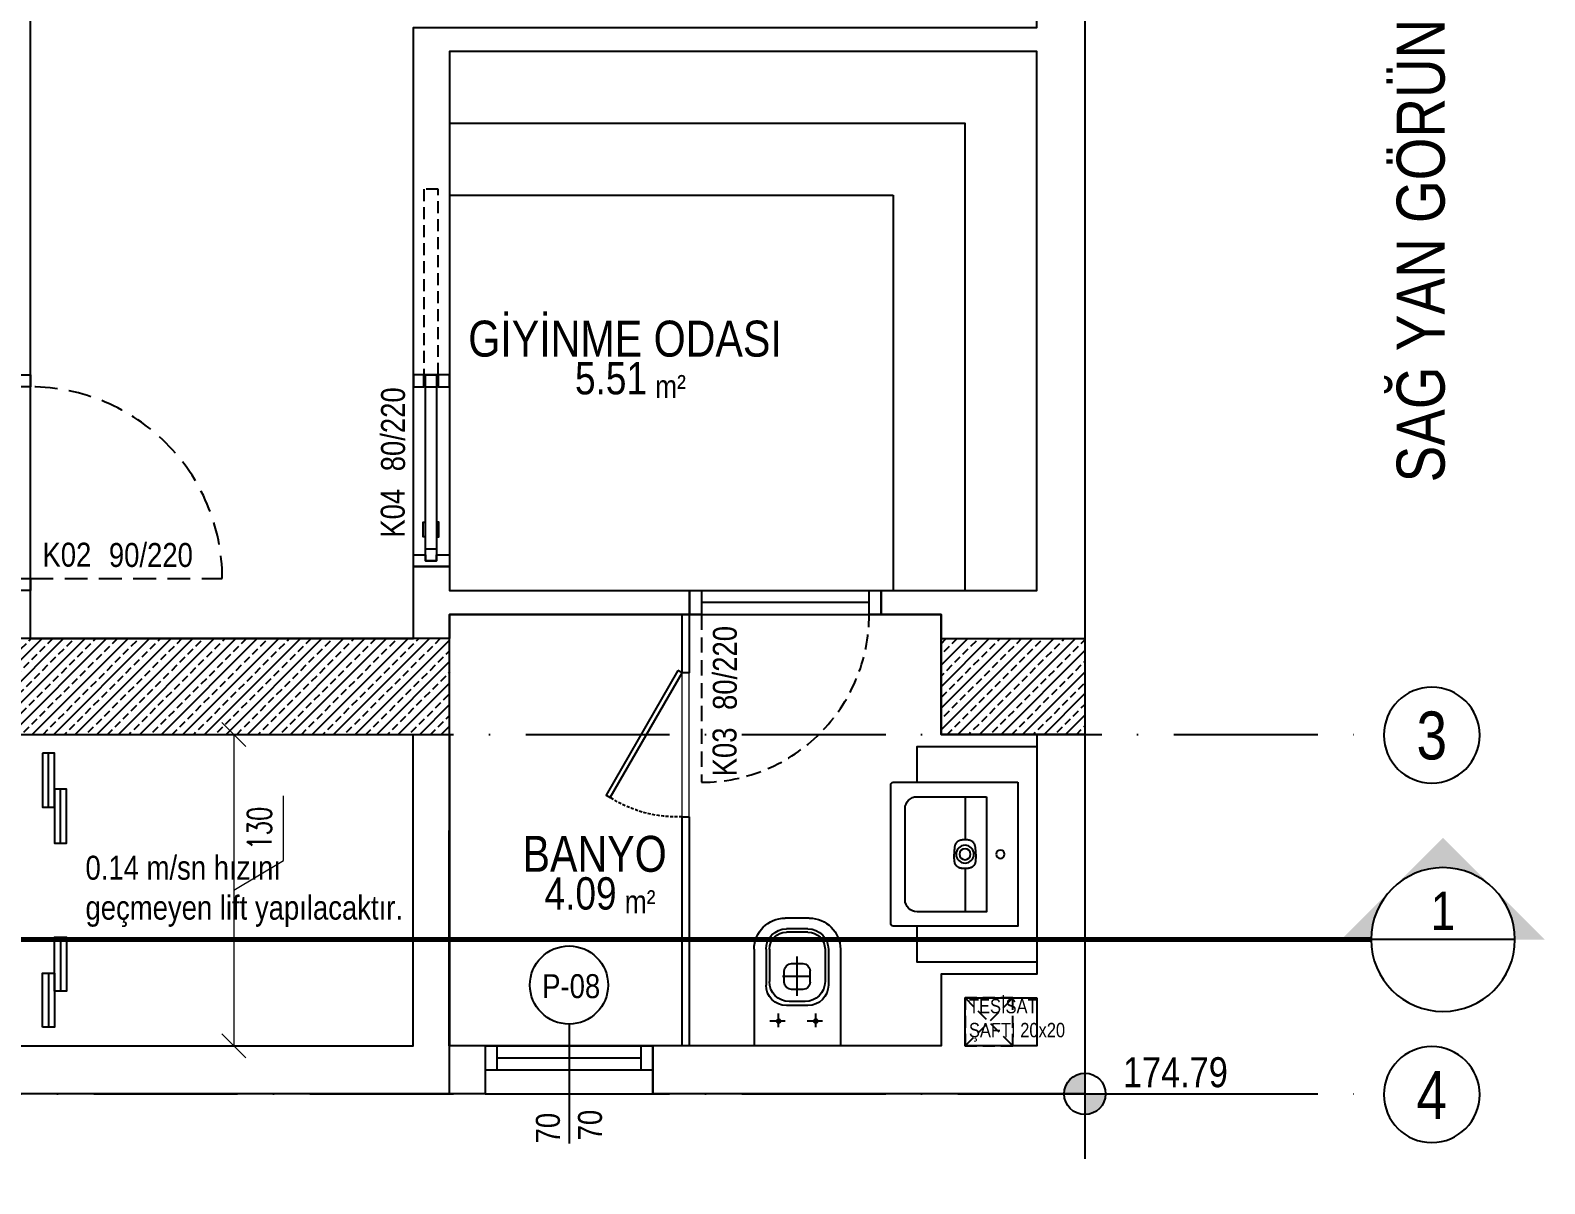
# Model space of a CAD drawing. Header units: millimetres. Extents: x 82776 to 137242, y 11666 to 27998.
# Drawn here: x 100504 to 101136, y 25797 to 26278 of the extents above; entities that cross this region are included whole.
import ezdxf
from ezdxf.enums import TextEntityAlignment as Align

# ---------------------------------------------------------------- set-up
doc = ezdxf.new("R2010")
doc.units = ezdxf.units.MM
for name, pattern in [('( Hidden )', [0.375, 0.25, -0.125]), ('ACAD_ISO10W100', [18, 12, -3, 0, -3]), ('DASHED', [15, 10, -5]), ('GC5102G0200$0$HIDDEN', [9.524999999999995, 6.349999999999998, -3.174999999999998])]:
    doc.linetypes.add(name, pattern=pattern)
doc.layers.add('0_IFC_Area', color=100, linetype='Continuous', plot=False)
doc.layers.add('0_IFC_Dimension_Interior_Vertical_50', color=253, linetype='Continuous', lineweight=0)
for name, color, linetype in [('0_IFC_Door_Text', 11, 'Continuous'), ('0_IFC_Elevation_5', 252, 'Continuous'), ('0_IFC_Grid', 14, 'ACAD_ISO10W100'), ('0_IFC_Grid_Text_100', 14, 'Continuous'), ('0_IFC_Hatch_Structure', 251, 'Continuous'), ('0_IFC_Notation_Level_200', 160, 'Continuous'), ('0_IFC_Notation_Section_50', 10, 'Continuous'), ('0_IFC_Room_Text(No)_50', 12, 'Continuous'), ('0_IFC_Text_Explanation_50', 231, 'Continuous'), ('0_IFC_Window_Text', 60, 'Continuous'), ('1_IFC_Concrete_Section', 50, 'Continuous'), ('1_IFC_Door', 83, 'Continuous'), ('2_IFC_Door', 83, 'Continuous'), ('2_IFC_Wall', 130, 'Continuous'), ('3_IFC_Window', 136, 'Continuous'), ('5_IFC_Mechanical_Shaft', 132, 'Continuous'), ('6_IFC_Furniture', 35, 'Continuous'), ('6_IFC_Furniture_WC', 64, 'Continuous'), ('6_IFC_Furniture_Wetspace', 64, 'Continuous')]:
    doc.layers.add(name, color=color, linetype=linetype)
doc.styles.add('ARIAL-NARROW', font='ARIALN.TTF')
doc.styles.add('IFC_TEXT', font='ARIALN.TTF')
doc.styles.add('IFC_TEXT_DIM', font='romans.shx', dxfattribs={"width": 0.7})
doc.dimstyles.new('IFC_Dim50', dxfattribs={"dimtxt": 10, "dimasz": 10, "dimexe": 0.00125, "dimexo": 0.000625, "dimgap": 5, "dimtad": 1, "dimdec": 4, "dimrnd": 0.5, "dimzin": 9, "dimtxsty": 'IFC_TEXT_DIM', "dimblk": 'OBLIQUE', "dimcen": -2.5, "dimclrd": 256, "dimclre": 256, "dimclrt": 256, "dimazin": 0, "dimtfac": 1, "dimtdec": 4, "dimtix": 1, "dimtmove": 1, "dimatfit": 3, "dimfxl": 5, "dimfxlon": 1, "dimtfillclr": 256, "dimlwd": -1, "dimlwe": 5, "dimarcsym": 0})
pattern_1 = [(225, (-105891.8524927841, -41506.19654827444), (4.490128060534575, -4.490128060534577), []), (225, (-105896.3426227841, -41506.19654827444), (4.490128060534575, -4.490128060534577), [3.174999999999999, -1.587499999999999])]

# ---------------------------------------------------------------- blocks, each defined once
blk = doc.blocks.new('A NK ST')
at = {"layer": '0_IFC_Hatch_Structure', "transparency": 33554687}
h = blk.add_hatch(dxfattribs=at)
h.set_pattern_fill('ANSI33', color=256, angle=180)
h.set_pattern_definition(pattern_1)
h.paths.add_polyline_path([(1735, -699.9999999999854), (1735, -659.9999999999854), (1550, -659.9999999999854), (1550, -699.9999999999854)])
h = blk.add_hatch(dxfattribs=at)
h.set_pattern_fill('ANSI33', color=256, angle=180)
h.set_pattern_definition(pattern_1)
h.paths.add_polyline_path([(2000, -659.9999999999854), (2000, -699.9999999999854), (1940, -699.9999999999854), (1940, -659.9999999999854)])
at = {"layer": '1_IFC_Concrete_Section'}
for points in [[(1735, -699.9999999999854), (1735, -659.9999999999854), (1550, -659.9999999999854), (1550, -699.9999999999854)], [(2000, -659.9999999999854), (2000, -699.9999999999854), (1940, -699.9999999999854), (1940, -659.9999999999854)]]:
    blk.add_lwpolyline(points, close=True, dxfattribs=at)
at = {"layer": '2_IFC_Wall'}
blk.add_lwpolyline([(1734.815062117763, -699.9999999999854), (1734.815062117763, -849.9999999999854), (1550, -849.9999999999854), (1550, -829.9999999999854), (1719.815062117763, -829.9999999999854), (1719.815062117763, -699.9999999999854)], dxfattribs=at)
at = {"layer": '3_IFC_Window', "elevation": -15965.82336425781}
for points in [[(1565.160167013295, -707.8719771259784), (1565.160167013295, -730.3719771259784), (1570.160167013295, -730.3719771259784), (1570.160167014226, -707.8719771259784)], [(1570.160167013295, -722.8719771259784), (1570.160167013295, -745.3719771259784), (1575.160167013295, -745.3719771259784), (1575.160167014226, -722.8719771259784)], [(1570.160167013295, -807.1280228739924), (1570.160167013295, -784.6280228739924), (1575.160167013295, -784.6280228739924), (1575.160167014226, -807.1280228739924)], [(1565.160167013295, -822.1280228739924), (1565.160167013295, -799.6280228739924), (1570.160167013295, -799.6280228739924), (1570.160167014226, -822.1280228739924)]]:
    blk.add_lwpolyline(points, close=True, dxfattribs=at)
for points in [[(1567.660167013295, -730.3719771259784), (1567.660167013761, -707.8719771259784)], [(1572.660167013295, -745.3719771259784), (1572.66016701376, -722.8719771259784)], [(1572.660167013295, -784.6280228739924), (1572.66016701376, -807.1280228739924)], [(1567.660167013295, -799.6280228739924), (1567.660167013761, -822.1280228739924)]]:
    blk.add_lwpolyline(points, dxfattribs=at)
at = {"layer": '0_IFC_Text_Explanation_50', "insert": (1719.217419804059, -750.6391166865069, 3462.382507324219), "char_height": 10, "attachment_point": 3, "style": 'IFC_TEXT'}
blk.add_mtext_dynamic_manual_height_columns('\\pxql;0.14 m/sn hızını geçmeyen lift yapılacaktır. ', width=136.082914684438, gutter_width=6.25, heights=[0], dxfattribs=at)
blk = doc.blocks.new('*U1504')
at = {"layer": '0_IFC_Hatch_Structure'}
blk.add_lwpolyline([(0, 0), (-90, 0)], dxfattribs=at)
at = {"layer": '1_IFC_Door', "linetype": 'GC5102G0200$0$HIDDEN', "ltscale": 1.5}
blk.add_lwpolyline([(-5, 0), (-5, 80)], dxfattribs=at)
at = {"layer": '1_IFC_Door'}
for points in [[(-85, 0), (-85, -10), (-90, -10), (-90, 0), (-85, 0)], [(-85, -5), (-5, -5), (-5, 0), (-85, 0)]]:
    blk.add_lwpolyline(points, dxfattribs=at)
blk.add_lwpolyline([(-5, -10), (-5, 0), (0, 0), (0, -10)], close=True, dxfattribs=at)
at = {"layer": '1_IFC_Door', "linetype": 'GC5102G0200$0$HIDDEN', "ltscale": 1.5}
blk.add_arc((-5, 0), 80, 90, 180, dxfattribs=at)
blk = doc.blocks.new('*U153')
blk.add_wipeout([(5.887358156542177e-09, 160.62543804126017), (2.3841266738600098e-09, -19.388915201653518), (100.00000000235512, -19.38891520837204), (100.00000000588746, 160.62543805355324)]).dxf.layer = '6_IFC_Furniture_WC'
at = {"layer": '6_IFC_Furniture_WC', "color": 252, "lineweight": 0, "true_color": 0x939598}
blk.add_lwpolyline([(100.000000002355, -19.38891518935263), (2.3841409e-09, -19.388915201649), (5.8836808e-09, 160.6254380412643), (100.0000000058836, 160.6254380535606)], close=True, dxfattribs=at)
at = {"layer": '6_IFC_Furniture_WC'}
for points in [[(100.0000000003056, 65.00000001260196), (99.99999999402387, 160.6254380532987), (96.9999999947078, 160.6254380534006), (97.00000000066939, 65.00000001239823)], [(95.26794919314852, 4.000000012540112), (65.26794919314852, 55.96152423960666), (67.00000000243017, 56.96152424046522), (97.00000000065484, 5.000000012394593)], [(100.000000002355, -19.38891518935263), (99.9999999999709, 5.000000012296368), (97.00000000065484, 5.000000012398231), (97.00000000271883, -19.38891518955635)]]:
    blk.add_lwpolyline(points, close=True, dxfattribs=at)
at = {"layer": '6_IFC_Furniture_WC', "color": 252, "lineweight": 0, "true_color": 0x939598}
blk.add_lwpolyline([(97.00000000042772, 65.00000001241509), (97.00000000042772, 5.0000000123473)], dxfattribs=at)
at = {"layer": '6_IFC_Furniture_WC', "linetype": '( Hidden )', "ltscale": 5}
blk.add_arc((94.60040865071642, 13.95539684855248), 51.10097406901186, 87.30852421577877, 122.6914757824063, dxfattribs=at)
blk = doc.blocks.new('*U154')
blk.add_wipeout([(-225.000055517003, 2.2737367544323206e-13), (-2.842170943040401e-14, -4.547473508864641e-13), (7.389644451905042e-13, -244.9999999999928), (-59.99999999999944, -244.9999999999928), (-60.00000000000023, -60.00000000000034), (-225.00000000000588, -59.99999999999966)]).dxf.layer = '6_IFC_Furniture'
at = {"layer": '6_IFC_Furniture', "transparency": 33554687}
blk.add_lwpolyline([(-60, -60), (-225.0000000000057, -59.99999999999934), (-225.000055517003, 6.608e-13), (0, 0), (7.745e-13, -244.9999999999927), (-59.99999999999922, -244.9999999999927)], close=True, dxfattribs=at)
blk.add_lwpolyline([(-225.0000277585044, -29.99999999999934), (-30, -30), (-29.99999999999923, -244.9999999999927)], dxfattribs=at)
blk = doc.blocks.new('*U152')
at = {"layer": '1_IFC_Door'}
for points in [[(0, 75), (-10.00000000000818, 75), (-10.00000000000818, 80), (0, 80), (0, 75)], [(-5, 75), (-5, 5), (0, 5), (0, 75)]]:
    blk.add_lwpolyline(points, dxfattribs=at)
blk.add_lwpolyline([(-10.00000000000818, 5), (0, 5), (0, 0), (-10.00000000000818, 0)], close=True, dxfattribs=at)
at = {"layer": '1_IFC_Door', "linetype": 'GC5102G0200$0$HIDDEN'}
blk.add_lwpolyline([(0, 5), (70, 5)], dxfattribs=at)
blk.add_arc((0, 5), 70, 0, 90, dxfattribs=at)
blk = doc.blocks.new('IFC_SURGU KAPI_80')
at = {"layer": '2_IFC_Door'}
for points in [[(0, 0), (5.000073933042585, -0.0005479017272592), (5.000079159508459, -5.000264277681708), (2.500070320325903, -5.000253230333328), (2.500064232153818, -9.50025875493884), (5.000024460023269, -9.50025875493884), (5.000021279789507, -14.99999337084591), (2.12797895074e-05, -15.00000662822276)], [(80.0001283804886, -10.24994848016649), (75.0001283804886, -10.24994848016649), (75.00013617193326, -15.00001104734838), (80.00015384843573, -14.9999889517203)]]:
    blk.add_lwpolyline(points, close=True, dxfattribs=at)
for points in [[(78.00007393071428, 8.372589946e-07), (78.0000739308307, -3.45148146152e-05)], [(75.00007977103814, -5), (75.00007977196947, -9.5)]]:
    blk.add_lwpolyline(points, dxfattribs=at)
at = {"layer": '2_IFC_Door', "elevation": 4.410311149e-07}
for points in [[(80.00011291494592, -5), (80.00011291494592, -9.5), (2.50004662759602, -9.500261798501015), (2.50004662759602, -5.000261798501014)], [(80.00007393071427, -3.45148146152e-05), (75.00007393071427, -3.45148146152e-05), (75.00007977010682, -4.251317106187343), (80.00009744754061, -4.25129501055926)]]:
    blk.add_lwpolyline(points, close=True, dxfattribs=at)
at = {"layer": '2_IFC_Door'}
for points, elevation in [([(7.500079771503806, -5.000261798501014), (7.500079771503806, -9.500261798501015)], 8.820622299e-07), ([(12.5000797715038, -5.000261798501014), (12.5000797715038, -4.000261798501014), (18.5000797715038, -4.000261798501014), (18.50007754378021, -5.000286307185888)], 8.820622299e-07), ([(12.5000797715038, -9.500261798501015), (12.5000797715038, -10.50026179850101), (18.50007977243513, -10.50026179850101), (18.50007754471153, -9.500237289816141)], 8.820622299e-07), ([(78.0000875624828, -15.00000003539026), (78.0000875624828, -14.99999779090285)], -4.410311149e-07)]:
    blk.add_lwpolyline(points, dxfattribs=dict(at, elevation=elevation))
at = {"layer": '2_IFC_Door', "linetype": '( Hidden )', "ltscale": 20}
blk.add_lwpolyline([(80.00009744847193, -10.24994848016649), (157.5001611150801, -10.24994848016649), (157.5001611150801, -4.25129501055926), (80.00009744754061, -4.25129501055926)], dxfattribs=at)
blk = doc.blocks.new('*U149')
blk.add_wipeout([(0, 0), (0, -50), (90.00000000000001, -50), (90.00000000000001, 0)]).dxf.layer = '6_IFC_Furniture_WC'
at = {"layer": '6_IFC_Furniture_WC'}
blk.add_lwpolyline([(0, 0), (90, 0), (90, -50), (0, -50)], close=True, dxfattribs=at)
blk = doc.blocks.new('IFC_VITRA_DOLAPLI LAVABO_53X60')
blk.add_wipeout([(-30, -2.842170943040401e-14), (-30, -52.00000000000006), (-29.9238795325104, -52.382683432365155), (-29.707106781186216, -52.70710678118664), (-29.382683432364733, -52.92387953251125), (-29.000000000000057, -53), (29.000000000000057, -53), (29.382683432365585, -52.92387953251125), (29.70710678118707, -52.70710678118664), (29.92387953251125, -52.382683432365155), (30, -52.00000000000006), (30, -2.842170943040401e-14)])
at = {"layer": '6_IFC_Furniture_Wetspace'}
for points in [[(30, 0), (-30, 0), (-30, -52, 0.4142135623730951), (-29, -53), (29, -53, 0.4142135623730951), (30, -52)], [(24, -13), (-24, -13), (-24, -42, 0.4142135623730951), (-19, -47), (19, -47, 0.4142135623730951), (24, -42)]]:
    blk.add_lwpolyline(points, format="xyb", close=True, dxfattribs=at)
for points in [[(-5.995459702542575, -22), (-24, -22)], [(24, -22), (5.995503034413559, -22)]]:
    blk.add_lwpolyline(points, dxfattribs=at)
for centre, radius in [((4.5475e-12, -7.249109854853486), 1.74999999999909), ((0, -22), 3.723425792966736), ((-7.3199626058e-06, -22), 2.301478794048307)]:
    blk.add_circle(centre, radius, dxfattribs=at)
for points, knots in [([(1.9268343749e-05, -17.49630081179975), (-0.0614837888497277, -17.49645482542428), (-0.1900752021683729, -17.49677683916843), (-0.3913276047460385, -17.49876561393512), (-0.6093025142981788, -17.50221037845494), (-0.8439677640690206, -17.50755456648494), (-1.187511417524547, -17.51793314414863), (-1.634052328297912, -17.53678418773688), (-2.020729613415824, -17.55968319898147), (-2.288914970714358, -17.57817022831932), (-2.477780492785313, -17.59240512540009), (-2.782253516428681, -17.62126261097182), (-3.199720816437547, -17.68010358162019), (-3.722502598670871, -17.80441281318235), (-4.231593448882449, -18.0119972386824), (-4.655297066999992, -18.28134196234805), (-4.958433114237777, -18.54252312506742), (-5.1900715073034, -18.80148778918283), (-5.360850337512601, -19.04223690893741), (-5.48336826970717, -19.2515177385726), (-5.56813298661018, -19.42135157248594), (-5.623373185085256, -19.54694804615474), (-5.654972443457154, -19.62556051007323), (-5.693756383155232, -19.72695174945147), (-5.758776635331741, -19.91598644791565), (-5.850830360226609, -20.26268648883752), (-5.906081196629202, -20.59228246420298), (-5.936686155873758, -20.84931983388697), (-5.949113541278165, -20.96802117382367), (-5.961255630296363, -21.10196802671726), (-5.974612431075001, -21.27895797391011), (-5.985511323267019, -21.48673372182566), (-5.991424465003547, -21.66739552127865), (-5.993186242248157, -21.76045305129128), (-5.993806562978534, -21.79321855281068), (-5.993806567122192, -21.79321877168559), (-5.993806571265849, -21.79321899056049), (-5.993806575409507, -21.79321920943539), (-5.995111474296209, -21.86214613962375), (-5.99641637318291, -21.9310730698121), (-5.997721272069611, -22.00000000000045)], [0, 0, 0, 0, 0.0212349553296008, 0.0443983281842819, 0.0694884766134174, 0.096503390205209, 0.1254406670464522, 0.1881559288294516, 0.2508090755329629, 0.2591741037995466, 0.2809712610543533, 0.3162015549688685, 0.3647580530801797, 0.4264255781008139, 0.5013326398231471, 0.5533183806652509, 0.5991229142384352, 0.6390491986515265, 0.6729814195986882, 0.7008653533260317, 0.722698880159692, 0.7384817385690214, 0.7482264269858306, 0.751949054191445, 0.775962604533056, 0.8172084186739897, 0.875651283121808, 0.8911564409809745, 0.906586192059926, 0.9168564796088462, 0.9375930609191975, 0.9678647535537788, 0.9886851986500667, 1, 1, 1, 1.000000075583367, 1.000000075583367, 1.000000075583367, 1.023802391115183, 1.023802391115183, 1.023802391115183, 1.023802391115183]), ([(2.45276096393e-05, -17.49630084825367), (0.0563090846362684, -17.49643324365661), (0.167415065358, -17.49669459280449), (0.3318758956002057, -17.49814900535603), (0.4919434257481044, -17.50029728226673), (0.6476173432938594, -17.50314057624109), (0.7988995705336494, -17.50659357333234), (0.9457946538095711, -17.51061439187379), (1.133485965397085, -17.51659567795923), (1.362423853051041, -17.52532836418595), (1.637374996296784, -17.53813504118489), (1.908792109221394, -17.553218005502), (2.180675329516816, -17.57029288708918), (2.449699616119687, -17.58982178467886), (2.709977696925307, -17.61445171857394), (2.980559651843577, -17.64848671118398), (3.33805057047175, -17.70966711230176), (3.697849659154599, -17.80451103642735), (4.036270625658289, -17.93475109495102), (4.282320345599146, -18.0526146957568), (4.519230284342484, -18.19368485870382), (4.813093910766838, -18.40726117182976), (5.141229321029641, -18.72429037450092), (5.402455635274236, -19.09810626835588), (5.570275468613544, -19.4200636900573), (5.67797289785085, -19.6755440295592), (5.763146328036782, -19.93219718262025), (5.831095746318169, -20.19336330329861), (5.882714486013355, -20.45104856546732), (5.922134540033766, -20.71658024463159), (5.946796997949604, -20.93867358212356), (5.962520090043653, -21.11738748337848), (5.972747775681455, -21.25692195808278), (5.981672564586915, -21.41161441251643), (5.989480841339172, -21.59220821229292), (5.992320468709294, -21.72283356555908), (5.993850547883084, -21.79321855155468)], [0, 0, 0, 0, 0.0194326115362121, 0.0383600667144663, 0.056783004893224, 0.0747017709888953, 0.0921162493115008, 0.1090276205151894, 0.1254370877646318, 0.1569506683486159, 0.18812650971766, 0.220467658884365, 0.2508027699416388, 0.2821805163734812, 0.3135909054905586, 0.3410564583619223, 0.3763159281343518, 0.4387756280463118, 0.4690863587083989, 0.5014121304863208, 0.5328488095858308, 0.5641465417197792, 0.626695565446085, 0.689351020801489, 0.7206599801458105, 0.7519388122075709, 0.7849680358134665, 0.8139343531804974, 0.8450615562482973, 0.8756556496261246, 0.9065887148475207, 0.9221981191464433, 0.9375947455312118, 0.9548913168172569, 0.9756940444198091, 1, 1, 1, 1]), ([(-5.99547237016759, -21.99524357321843), (-5.99537407939897, -22.0321982660671), (-5.995177463929394, -22.10612041125751), (-5.993616678322723, -22.21701731982193), (-5.991089051320159, -22.32794465301595), (-5.987474159141129, -22.43890326475412), (-5.982763975874149, -22.54989400453815), (-5.976920593862814, -22.66091774590041), (-5.96991315048217, -22.77197526412692), (-5.961712509467361, -22.88306769697556), (-5.952275547951103, -22.99419482092526), (-5.94161721439832, -23.10532232003061), (-5.929557213668886, -23.21633986169809), (-5.915699793673411, -23.32709097104862), (-5.899957083813205, -23.43747482126946), (-5.882155023141422, -23.54742618770888), (-5.862141204614999, -23.65688220341417), (-5.839757416849352, -23.76577940618336), (-5.814846569114706, -23.87405433364529), (-5.787252412376801, -23.98164385164591), (-5.756813742751546, -24.08848315082332), (-5.723387167830878, -24.19451564127849), (-5.686768060327267, -24.29963682891412), (-5.646802098936859, -24.40369550321793), (-5.603497359536049, -24.50654178406012), (-5.556831251124094, -24.60798905068259), (-5.506791591738874, -24.70785401922967), (-5.453363359389186, -24.80595242769823), (-5.396532143720833, -24.90210014945524), (-5.336283524437931, -24.99611315054381), (-5.272602104676479, -25.08780645380375), (-5.205482078772547, -25.17699016470487), (-5.134918512757394, -25.26344735916109), (-5.061023278322863, -25.34705277725607), (-4.983927514006609, -25.42772051334805), (-4.903742130873069, -25.50537520115631), (-4.820579466711023, -25.57994348708917), (-4.734551386670318, -25.65135145660361), (-4.645769646173903, -25.71952573700583), (-4.554346709604033, -25.78439123925364), (-4.460392126127771, -25.84587908354024), (-4.268770081886032, -25.96124695627987), (-3.966899667236248, -26.10711390915276), (-3.543583741357906, -26.24775995758), (-3.108129213402207, -26.34226273885906), (-2.666221400861104, -26.40055985339177), (-2.309027688738751, -26.42931359419617), (-1.976223360323274, -26.45191192771335), (-1.682864469672495, -26.46941045171025), (-1.374104184673342, -26.48438067444977), (-1.08465714921931, -26.49589817589049), (-0.8071128849533123, -26.50455495574761), (-0.5173604038091071, -26.51078213838082), (-0.2509016764042826, -26.51432304653599), (-0.0810282259608357, -26.51485151865836), (1.94921176444e-05, -26.51510365611375)], [0, 0, 0, 0, 0.0124438940510626, 0.0248920846544651, 0.037345769150034, 0.0498062431478201, 0.0622749029851304, 0.0747532480681365, 0.0872428830862346, 0.099745520087055, 0.1122629803997927, 0.1247971963944686, 0.1373369608700904, 0.1498650516969101, 0.1623799518520216, 0.1748811636406772, 0.1873692461611463, 0.1998459062813405, 0.2123140890096674, 0.2247780659246576, 0.2372435200183871, 0.2497176250033635, 0.2622099333292449, 0.2747218084346333, 0.2872470421497928, 0.2997802017175411, 0.3123167842414514, 0.3248533130837252, 0.3373874373588412, 0.3499180340025276, 0.3624453115912973, 0.374970914739291, 0.3874946340561988, 0.4000143979025218, 0.4125346313921105, 0.4250595098950308, 0.4375928327144618, 0.4501380746423366, 0.4626984382880807, 0.4752769068876323, 0.4878762973387511, 0.5004993132417545, 0.5505841849454517, 0.6003522535897308, 0.6503780167082304, 0.7003983585583127, 0.75033837439731, 0.7710264580280494, 0.8127244129193433, 0.8492951662604649, 0.8751171947189286, 0.9102677115003448, 0.9427976939362444, 0.9727084110946908, 1, 1, 1, 1]), ([(5.995516339292407, -21.99524357321843), (5.995410655353225, -22.03307106604098), (5.99519942666393, -22.10867623151898), (5.993572097421747, -22.22160833301223), (5.990981541709516, -22.33346440481273), (5.987319188339824, -22.44388217540154), (5.982159417313596, -22.56416454292685), (5.975121389261403, -22.69333909693705), (5.966172219093095, -22.82624512231905), (5.955023738714771, -22.96458643038977), (5.937362832589315, -23.15385070032971), (5.908798792220295, -23.39063232173521), (5.863383075517958, -23.66072872705718), (5.804049299277721, -23.92772598682404), (5.726677274760731, -24.19452066250278), (5.62741166613614, -24.45906390783966), (5.50871907891269, -24.71140901049421), (5.368907265669804, -24.95285716210219), (5.207431760516556, -25.18082603526182), (5.02406829910069, -25.39198460387434), (4.821488149454125, -25.58457220127775), (4.601266115742873, -25.75655944202345), (4.36593216154597, -25.90691037335091), (4.159190979109553, -26.01391241710553), (3.989236789602728, -26.08852099269325), (3.817475582433871, -26.15578687799598), (3.597342197593206, -26.22758054317728), (3.330881354449957, -26.29491102055954), (3.056684230060454, -26.3470623901294), (2.780566773978534, -26.38550786208543), (2.500058804296713, -26.41411140403852), (2.198332664983354, -26.43729610063065), (1.865863014444585, -26.45899724054516), (1.495846492667624, -26.4791153335409), (1.156038043483931, -26.49346938455756), (0.8406787244475707, -26.50357884477307), (0.5324836651607256, -26.51072242966348), (0.2481105999077044, -26.51438875061013), (0.0626117953552239, -26.51492329587973), (2.20961765081e-05, -26.51510365837657)], [0, 0, 0, 0, 0.012738003601395, 0.0254592307938195, 0.0380319235337469, 0.050414089084248, 0.0626611473052357, 0.0785724831027691, 0.0939756307854064, 0.1075159614722992, 0.1253074710082944, 0.157983920508981, 0.1878027569021839, 0.2175004494845351, 0.2500398560890576, 0.2812608127628924, 0.3125507785512961, 0.3438374791786948, 0.37509331541419, 0.4064789913807988, 0.437860428215051, 0.4690727008075596, 0.5004262701558917, 0.53176644581714, 0.547352784541913, 0.5629141004380938, 0.5938672203132423, 0.6252487989268133, 0.6554003736580535, 0.6878107422860747, 0.7190947458595903, 0.7503345094083734, 0.7897088987241186, 0.8312872869413928, 0.875115198971917, 0.9042350726747418, 0.9375349235873901, 0.9789234741905241, 0.9999999999999998, 0.9999999999999998, 0.9999999999999998, 0.9999999999999998])]:
    blk.add_open_spline(points, degree=3, knots=knots, dxfattribs=at)
blk = doc.blocks.new('IFC_KLOZET')
blk.add_wipeout([(-18.00000001676412, 1.1368683772161603e-13), (18.0000000167638, 1.1368683772161603e-13), (18.0000000167638, -40.35066901128777), (18.00000002793754, -40.35066901128777), (17.95109845348605, -41.26678979272005), (17.901534672537217, -41.80562092652034), (17.595281568151925, -43.49941211996096), (16.509680735746855, -46.27619731116898), (15.178940692162485, -48.37979400387151), (14.466019824586988, -49.212214567955954), (14.192388183362638, -49.54305716671132), (12.920853656049477, -50.63602795963768), (12.189951411664897, -51.17534643816576), (11.50423681873964, -51.59559408066204), (10.02465351267451, -52.33396605432004), (8.684583071500876, -52.80021188546864), (7.643587531955228, -53.06747352280227), (6.849988898165909, -53.21558831620948), (6.194472552705115, -53.290867428023134), (5.313169028321597, -53.346896355295755), (-5.000000027940162, -53.350669011285845), (-6.458690194608753, -53.25735465362186), (-7.802039567906526, -53.02527796434463), (-9.492293207945071, -52.5281662219047), (-9.983191968814964, -52.33526489508628), (-10.977691660042744, -51.86968077971535), (-11.973018469284586, -51.281681481003886), (-13.436692413564685, -50.15020338936477), (-13.706881484574883, -49.95712098491792), (-14.201118257426302, -49.481803388141955), (-15.06010563415268, -48.49611067153187), (-15.974695597323315, -47.21616457333303), (-17.03403965279663, -45.04334704502467), (-17.497259500150342, -43.66800209852952), (-17.75672135692703, -42.48897659852921), (-17.898639616041688, -41.266903804560464), (-18.00000002793786, -40.35066901128777)]).dxf.layer = '6_IFC_Furniture_WC'
at = {"layer": '6_IFC_Furniture_WC'}
for p, q in [((-18.00000001676426, -40.35066901128766), (-18.00000001676426, 0)), ((18.00000001676335, -40.35066901128766), (18.00000001676335, 0)), ((-4.995618062094308, -10.35066900663105), (-11.35160117410169, -10.35066900663105)), ((-7.75000001303897, -7.805328804533928), (-7.75000001303897, -13.51606520479572)), ((10.50438187085046, -10.35066900663105), (4.148398851975343, -10.35066900663105)), ((7.750000013038061, -7.805328804533928), (7.750000013038061, -13.51606520479572)), ((4.500000039115093, -16.85066900681704), (-4.499999945983745, -16.85066900681704)), ((3.30000002868428, -18.53218775941059), (-3.30000002868519, -18.53218775941059)), ((2.38420520909085, -23.54709500214131), (-2.38420520909176, -23.54709500214131)), ((5.122269613e-07, -20.91269496018094), (5.122269613e-07, -37.32007490471051)), ((-12.99999994225845, -40.35066901128766), (-12.99999994225845, -25.35066900895936)), ((-11.59999999217734, -40.35066901128766), (-11.59999999217734, -26.8321877578278)), ((5.457033449783466, -28.94709500251384), (-6.135586602613784, -28.94709500251384)), ((-5.384205235168792, -26.54709500493527), (-5.384205235168792, -31.34709500586633)), ((5.384205235167883, -26.54709500493527), (5.384205235167883, -31.34709500586633)), ((11.59999999217643, -40.35066901128766), (11.59999999217643, -26.8321877578278)), ((13.0000000353898, -40.35066901128766), (13.0000000353898, -25.35066900895936)), ((-2.38420520909176, -34.34709500288636), (2.38420520909085, -34.34709500288636)), ((4.500000039115093, -47.45066901091513), (-4.499999945983745, -47.45066901091513)), ((4.500000039115093, -48.85066900756283), (-4.499999945983745, -48.85066900756283)), ((5.000000027939222, -53.35066901175378), (-5.000000027940131, -53.35066901175378))]:
    blk.add_line(p, q, dxfattribs=at)
blk.add_lwpolyline([(18.00000001676335, 0), (-18.00000001676426, 0)], dxfattribs=at)
for centre in [(-7.75000001303897, -10.35066900663105), (7.750000013038061, -10.35066900663105)]:
    blk.add_circle(centre, 0.7499999999998589, dxfattribs=at)
for centre, radius, start, end in [((-7.75000001303897, -10.35066900663105), 0.7499999999998589, 90, 270), ((-7.75000001303897, -10.35066900663105), 0.7499999999998589, 270, 90), ((7.750000013038061, -10.35066900663105), 0.7499999999998589, 90, 270), ((7.750000013038061, -10.35066900663105), 0.7499999999998589, 270, 90), ((-4.499999945983745, -25.35066900895936), 8.499999999998398, 90, 180), ((-3.30000002868519, -26.8321877578278), 8.299999999998436, 90, 180), ((3.30000002868428, -26.8321877578278), 8.299999999998436, 0, 90), ((4.500000039115093, -25.35066900895936), 8.499999999998398, 0, 90), ((-2.38420520909176, -26.54709500493527), 2.999999999999435, 90, 180), ((2.38420520909085, -26.54709500493527), 2.999999999999435, 0, 90), ((-2.38420520909176, -31.34709500586633), 2.999999999999435, 180, 270), ((2.38420520909085, -31.34709500586633), 2.999999999999435, 270, 0), ((-5.000000027940131, -40.35066901128766), 12.99999999999755, 180, 270), ((-4.499999945983745, -40.35066901128766), 8.499999999998398, 180, 270), ((-4.499999945983745, -40.35066901128766), 7.099999999998663, 180, 270), ((4.500000039115093, -40.35066901128766), 8.499999999998398, 270, 0), ((4.500000039115093, -40.35066901128766), 7.099999999998663, 270, 0), ((5.000000027939222, -40.35066901128766), 12.99999999999755, 270, 0)]:
    blk.add_arc(centre, radius, start, end, dxfattribs=at)
blk = doc.blocks.new('A ZK PLAN')
at = {"layer": '2_IFC_Wall'}
for points in [[(2000, 789.9999999999854), (2000, 190)], [(1979.998086971333, 39.99999999998545), (1979.998086971333, 19.99999999998545), (1949.998086971332, 19.99999999998545), (1949.998086971332, 39.99999999998545), (1979.998086971333, 39.99999999998545)]]:
    blk.add_lwpolyline(points, dxfattribs=at)
at = {"xscale": -1}
for name, p, rotation in [('*U154', (1979.998086971333, 434.9999999999854), 270), ('*U153', (1735.000956882694, 180.6254380412465), 180), ('IFC_KLOZET', (1879.998086962587, 19.99999999998545), 180)]:
    blk.add_blockref(name, p, dxfattribs=dict(at, rotation=rotation))
at = {"transparency": 33554687, "rotation": 270}
blk.add_blockref('*U1504', (1560.1826984738, 210), dxfattribs=at)
at = {"layer": '2_IFC_Wall'}
for points in [[(1939.998086971333, 189.9999999999854), (1939.998086971333, 199.9999999999854), (1915.026773201171, 199.9999999999781), (1915.026773201171, 209.9999999999782), (1979.998086971333, 209.9999999999964), (1979.998086971333, 434.9999999999854), (1734.998086971333, 434.9999999999854), (1734.998086971333, 299.9999999999854), (1719.998086971332, 299.9999999999854), (1719.998086971332, 444.9999999999854), (1980, 444.9999999999854), (1980, 789.9999999999854)], [(1719.998086971332, 190.0000000111758), (1719.998086971332, 219.9999999999854), (1734.998086971333, 219.9999999999854), (1734.998086971333, 209.9999999999854), (1835.026773201171, 209.9999999999782), (1835.026773201171, 199.9999999999781), (1734.998086971333, 200.0143536854048), (1734.99818812139, 189.9998863551336)], [(1979.998086971333, 149.9999999999854), (1979.998086971333, 49.99999999998545), (1939.998086971333, 49.99999999998545), (1939.998086971333, 19.99999999998545), (1734.813149089095, 19.99999999998545)], [(1999.998086971332, 149.9999999999854), (1999.998086971332, -1.45519e-11), (1734.998086973661, -1.45519e-11)]]:
    blk.add_lwpolyline(points, dxfattribs=at)
at = {"rotation": 90}
blk.add_blockref('IFC_SURGU KAPI_80', (1719.998086935942, 219.9999999999854), dxfattribs=at)
at = {"transparency": 33554687, "rotation": 270}
blk.add_blockref('*U152', (1835.026773201171, 199.9999999999781), dxfattribs=at)
at = {"rotation": 270}
blk.add_blockref('*U149', (1979.998086971333, 145.0000000110922), dxfattribs=at)
at = {"xscale": -1, "rotation": 270}
blk.add_blockref('IFC_VITRA_DOLAPLI LAVABO_53X60', (1971.995255247792, 100.0000000110922), dxfattribs=at)
blk = doc.blocks.new('A ZK SAFTLAR')
at = {"layer": '5_IFC_Mechanical_Shaft', "linetype": '( Hidden )', "ltscale": 20, "transparency": 33554687}
blk.add_lwpolyline([(1909.998347850749, -414.9949333771109), (1929.998347850749, -414.9949333771109), (1929.998347850749, -394.994933377111), (1909.998347850749, -394.994933377111)], close=True, dxfattribs=at)
for points in [[(1909.998347850749, -414.9949333771109), (1929.998347850749, -394.994933377111)], [(1909.998347850749, -394.994933377111), (1929.998347850749, -414.9949333771109)]]:
    blk.add_lwpolyline(points, dxfattribs=at)
at = {"layer": '0_IFC_Text_Explanation_50', "insert": (1911.639375623272, -395.3837492070488), "char_height": 6, "attachment_point": 1, "style": 'IFC_TEXT'}
blk.add_mtext_dynamic_manual_height_columns('\\pxql;TESİSAT\\PŞAFTI 20x20', width=93.33104431960965, gutter_width=12.5, heights=[0], dxfattribs=at)
blk = doc.blocks.new('0_IFC_DOOR_TAG_50')
at = {"layer": '0_IFC_Door_Text', "style": 'IFC_TEXT'}
for tag, p in [('DOOR_TYPE', (0, 0)), ('DOOR_SIZE', (27.70349067652205, 0))]:
    blk.add_attdef(tag, p, '', height=10, dxfattribs=at)
blk = doc.blocks.new('A_ZK_KAPI POZU')
at = {"transparency": 33554687}
ref = blk.add_blockref('0_IFC_DOOR_TAG_50', (786.4153314922733, -442.0061045710208, -1.2345787364e-06), dxfattribs=dict(at, xscale=-1, rotation=270))
ref.add_attrib('DOOR_TYPE', 'K04', (796.2857271265966, -442.0061045710208, -1.2345787364e-06), dxfattribs={"layer": '0_IFC_Door_Text', "height": 10, "rotation": 90, "style": 'IFC_TEXT'})
ref.add_attrib('DOOR_SIZE', '80/220', (796.4153314922733, -414.3026138946624, -1.2345787364e-06), dxfattribs={"layer": '0_IFC_Door_Text', "height": 10, "rotation": 90, "style": 'IFC_TEXT'})
ref = blk.add_blockref('0_IFC_DOOR_TAG_50', (645.1824810519756, -444.2321856544658, -1.2345787364e-06), dxfattribs=dict(at, xscale=-1, rotation=180))
ref.add_attrib('DOOR_TYPE', 'K02', (645.1824810519756, -454.1025812887892, -1.2345787364e-06), dxfattribs={"layer": '0_IFC_Door_Text', "height": 10, "style": 'IFC_TEXT'})
ref.add_attrib('DOOR_SIZE', '90/220', (672.885971728334, -454.2321856544658, -1.2345787364e-06), dxfattribs={"layer": '0_IFC_Door_Text', "height": 10, "style": 'IFC_TEXT'})
ref = blk.add_blockref('0_IFC_DOOR_TAG_50', (924.8199697897071, -541.6025812774059, -1.2345787364e-06), dxfattribs=dict(at, xscale=-1, rotation=270))
ref.add_attrib('DOOR_TYPE', 'K03', (934.6903654240305, -541.6025812774059, -1.2345787364e-06), dxfattribs={"layer": '0_IFC_Door_Text', "height": 10, "rotation": 90, "style": 'IFC_TEXT'})
ref.add_attrib('DOOR_SIZE', '80/220', (934.819969789707, -513.8990906010476, -1.2345787364e-06), dxfattribs={"layer": '0_IFC_Door_Text', "height": 10, "rotation": 90, "style": 'IFC_TEXT'})
blk = doc.blocks.new('_Oblique')
at = {"color": 0, "linetype": 'ByBlock', "lineweight": -2}
blk.add_line((-0.5, -0.5), (0.5, 0.5), dxfattribs=at)
blk = doc.blocks.new('*D1382')
at = {"layer": '0_IFC_Dimension_Interior_Vertical_50', "lineweight": 5, "transparency": 16777216}
for p, q in [((1645.000407619067, -699.9999999999857), (1645.002282620756, -699.9999999999857)), ((1644.907721297015, -830.0000000111763), (1645.002282620756, -830.0000000111763))]:
    blk.add_line(p, q, dxfattribs=at)
at = {"layer": '0_IFC_Dimension_Interior_Vertical_50', "transparency": 16777216}
for p, q in [((1645.001032620757, -699.9999999999857), (1645.001032620757, -830.0000000111763)), ((1665.683734238483, -752.6358483932996), (1665.683734238483, -725.6358483932996)), ((1645.001032620757, -765.0000000055809), (1665.683734238483, -752.6358483932996))]:
    blk.add_line(p, q, dxfattribs=at)
at = {"layer": 'Defpoints', "color": 0, "transparency": 16777216}
for p in [(1644.999782619067, -699.9999999999857), (1644.907096297015, -830.0000000111763), (1645.001032620757, -830.0000000111763)]:
    blk.add_point(p, dxfattribs=at)
at = {"layer": '0_IFC_Dimension_Interior_Vertical_50', "transparency": 16777216, "xscale": 10, "yscale": 10, "zscale": 10}
for p, rotation in [((1645.001032620757, -699.9999999999857), 90), ((1645.001032620757, -830.0000000111763), 270)]:
    blk.add_blockref('_Oblique', p, dxfattribs=dict(at, rotation=rotation))
at = {"layer": '0_IFC_Dimension_Interior_Vertical_50', "transparency": 16777216, "insert": (1655.683734238482, -739.1358483932999), "char_height": 10, "attachment_point": 5, "rotation": 90, "style": 'IFC_TEXT_DIM'}
blk.add_mtext('130', dxfattribs=at)
blk = doc.blocks.new('0_IFC_ROOM_TEXT_50')
at = {"layer": '0_IFC_Room_Text(No)_50', "insert": (13.22331008534548, -40.01630319140645), "char_height": 9.625, "attachment_point": 1, "style": 'IFC_TEXT'}
blk.add_mtext_dynamic_manual_height_columns('m²', width=16.69487349254196, gutter_width=6.875, heights=[0], dxfattribs=at)
at = {"layer": '0_IFC_Room_Text(No)_50', "style": 'IFC_TEXT'}
blk.add_attdef('ROOM_NUMBER', text='', height=7.700000000000001, dxfattribs=at).set_placement((0.6849643504997402, -10.73308384955157), align=Align.CENTER)
blk.add_attdef('ROOM_NAME', text='', height=13.475, dxfattribs=at).set_placement((0.6849643504997402, -24.84347337585382), align=Align.MIDDLE_CENTER)
blk.add_attdef('AREA', text='', height=13.475, dxfattribs=at).set_placement((9.849994887520786, -49.66181076269027), align=Align.RIGHT)
at = {"layer": '0_IFC_Text_Explanation_50', "style": 'IFC_TEXT', "flags": 1}
for tag, p in [('DÖŞEME:', (-41.0869077197376, -64.38477755741962)), ('DUVAR:', (-41.0869077197376, -75.47867937905733)), ('TAVAN:', (-41.0869077197376, -86.74387982443045))]:
    blk.add_attdef(tag, p, '', height=7.700000000000001, dxfattribs=at)
blk = doc.blocks.new('A_NK_ALAN')
at = {"layer": '0_IFC_Area'}
for points in [[(1939.999999999986, 809.9999999999964), (1589.999782619052, 809.9999999804058), (1589.999782619052, 789.9999999888059), (1539.999782619052, 789.9999999888059), (1539.999565238118, 169.9999999776155), (1699.999999999985, 169.9999999999963), (1699.997869590384, 424.9999999887913), (1959.997869590385, 424.9999999887913), (1959.999999999985, 769.9999999999818), (1939.999999999986, 769.9999999999818)], [(1959.997850850923, 414.9999999887914), (1714.997869590385, 414.9999999887914), (1714.999999999985, 189.9999999999818), (1959.999999999985, 189.9999999999818)], [(1714.997869590385, 180.0143536742107), (1919.997869590385, 179.9999999887914), (1919.999782619052, 129.9999999999963), (1959.997869590385, 129.9999975421633), (1959.997869590385, 29.99999998879139), (1919.997869590385, 29.99999998879139), (1919.997869590385, -1.12086127e-08), (1714.812931708148, -1.12086127e-08)]]:
    blk.add_lwpolyline(points, close=True, dxfattribs=at)
ref = blk.add_blockref('0_IFC_ROOM_TEXT_50', (1787.499999999985, 319.9999999999964))
ref.add_attrib('ROOM_NAME', 'GİYİNME ODASI', dxfattribs={"layer": '0_IFC_Room_Text(No)_50', "height": 14.99999999999999, "style": 'IFC_TEXT'}).set_placement((1788.184964350439, 295.1565266251527), align=Align.MIDDLE_CENTER)
ref.add_attrib('AREA', '5.51', dxfattribs={"layer": '0_IFC_Room_Text(No)_50', "height": 13.47499999999999, "style": 'IFC_TEXT'}).set_placement((1797.349994887583, 271.9017598321625), align=Align.RIGHT)
ref = blk.add_blockref('0_IFC_ROOM_TEXT_50', (1774.819969830583, 105.0000000001892))
ref.add_attrib('ROOM_NAME', 'BANYO', dxfattribs={"layer": '0_IFC_Room_Text(No)_50', "height": 14.99999999999999, "style": 'IFC_TEXT'}).set_placement((1775.504934181008, 80.15652662534558), align=Align.MIDDLE_CENTER)
ref.add_attrib('AREA', '4.09', dxfattribs={"layer": '0_IFC_Room_Text(No)_50', "height": 13.47499999999999, "style": 'IFC_TEXT'}).set_placement((1784.669964718181, 56.90175983235531), align=Align.RIGHT)
blk = doc.blocks.new('0_IFC_AXIS_TEXT_100')
at = {"layer": '0_IFC_Grid_Text_100'}
blk.add_circle((0, 1000), 1000, dxfattribs=at)
at = {"layer": '0_IFC_Grid_Text_100', "style": 'IFC_TEXT'}
blk.add_attdef('AXIS_NO', text='', height=1000, dxfattribs=at).set_placement((0, 992.7158909265999), align=Align.MIDDLE_CENTER)
blk = doc.blocks.new('A_B1_AKS')
at = {"layer": '0_IFC_Grid', "ltscale": 5}
for points in [[(2000.29834894849, 1775), (2000.294522846161, -394.9999999999855)], [(-125.0014347874676, -6.54836e-11), (2125.000872797988, 1.0877557e-09)], [(-125.0014347976248, -150.0000000000655), (2125.00087278783, -149.9999999989122)]]:
    blk.add_lwpolyline(points, dxfattribs=at)
ref = blk.add_blockref('0_IFC_AXIS_TEXT_100', (2145.000832938895, -20.3038136687428), dxfattribs=dict(xscale=-0.02, yscale=0.02, zscale=0.02, rotation=0.0064968962269241))
ref.add_attrib('AXIS_NO', '3', dxfattribs={"layer": '0_IFC_Grid_Text_100', "height": 20.00000000000003, "rotation": 0.006496897297367, "style": 'IFC_TEXT'}).set_placement((2144.998581612788, -0.4494959775656753), align=Align.MIDDLE_CENTER)
ref = blk.add_blockref('0_IFC_AXIS_TEXT_100', (2145.000832928737, -170.3038136687428), dxfattribs=dict(xscale=-0.02, yscale=0.02, zscale=0.02, rotation=0.0064968962269241))
ref.add_attrib('AXIS_NO', '4', dxfattribs={"layer": '0_IFC_Grid_Text_100', "height": 20.00000000000003, "rotation": 0.006496897297367, "style": 'IFC_TEXT'}).set_placement((2144.998581602631, -150.4494959775656), align=Align.MIDDLE_CENTER)
blk = doc.blocks.new('*U1783')
at = {"layer": '0_IFC_Room_Text(No)_50'}
h = blk.add_hatch(color=256, dxfattribs=at)
h.paths.add_polyline_path([(-7.308e-13, 1060.660171091608), (-530.3300855458025, 530.3300855458039, -0.4142135623730946), (530.3300855458039, 530.3300855458046)])
h.paths.add_polyline_path([(530.3300855458039, 530.3300855458046, -0.1989123673796579), (749.9999995133613, 5.168e-13), (1060.660171091602, 5.2783e-12)])
h.paths.add_polyline_path([(-530.3300855458025, 530.3300855458039), (-1060.660171091608, -7.308e-13), (-749.999999513359, -5.168e-13, -0.198912367379658)])
at = {"layer": '0_IFC_Room_Text(No)_50', "linetype": 'Continuous'}
blk.add_line((-749.999999513359, 0), (749.999999513359, 0), dxfattribs=at)
blk.add_circle((0, 0), 749.9999995133599, dxfattribs=at)
at = {"layer": '0_IFC_Room_Text(No)_50', "style": 'IFC_TEXT'}
blk.add_attdef('NO', text='', height=399.9999999996362, dxfattribs=at).set_placement((0, 99.99999999990905), align=Align.CENTER)
for p in [(0, -99.99999999990905), (0, -373.5694305433572)]:
    blk.add_attdef('SHEET', text='', height=199.9999999998181, dxfattribs=at).set_placement(p, align=Align.TOP_CENTER)
blk = doc.blocks.new('A ZK KESIT YERLERI')
at = {"layer": '0_IFC_Notation_Section_50', "linetype": 'DASHED', "ltscale": 3, "const_width": 2}
blk.add_lwpolyline([(-135.3196336156688, 64.38692848780192), (2119.441817961662, 64.38692848780192)], dxfattribs=at)
ref = blk.add_blockref('*U1783', (2149.375077042089, 64.38692848612845), dxfattribs=dict(xscale=-0.0400000000259542, yscale=0.0400000000259542, zscale=0.0400000000259542))
ref.add_attrib('NO', '1', dxfattribs={"layer": '0_IFC_Room_Text(No)_50', "height": 16.00000001036713, "style": 'IFC_TEXT'}).set_placement((2149.375077042089, 68.3869284887187), align=Align.CENTER)
at = {"layer": '0_IFC_Notation_Section_50', "transparency": 33554687, "insert": (2130.064874491334, 255.1704577379896), "char_height": 20, "attachment_point": 1, "rotation": 89.99999999999474, "style": 'IFC_TEXT'}
blk.add_mtext_dynamic_manual_height_columns('SAĞ YAN GÖRÜNÜŞ (GÖRÜNÜŞ-4)', width=439.5235451016922, gutter_width=12.5, heights=[0], dxfattribs=at)
blk = doc.blocks.new('*U1496')
at = {"layer": '0_IFC_Window_Text'}
blk.add_circle((35, 40.41751086763587), 16.31082910449879, dxfattribs=at)
at = {"layer": '0_IFC_Window_Text', "insert": (21.18562561631415, -25.67911637651469), "char_height": 10, "attachment_point": 1, "rotation": 90, "style": 'ARIAL-NARROW'}
blk.add_mtext_dynamic_manual_height_columns('70', width=65.15392652166338, gutter_width=50, heights=[0], dxfattribs=at)
at = {"layer": '0_IFC_Window_Text', "style": 'ARIAL-NARROW'}
blk.add_attdef('TİP', (23.82387782696469, 34.93475692776018), '', height=10, dxfattribs=at)
blk.add_wipeout([(0, 15.000000000000142), (70.00000000000001, 15.000000000000142), (70.00000000000001, -4.999999999999886), (0, -4.999999999999886)]).dxf.layer = '3_IFC_Window'
at = {"layer": '0_IFC_Elevation_5'}
blk.add_lwpolyline([(0, 4.99999999999995), (0, -5.000000000000049), (70, -5.000000000000049), (70, 4.99999999999995)], dxfattribs=at)
at = {"layer": '0_IFC_Window_Text'}
blk.add_lwpolyline([(35, 24.1066817631372), (35, -25.67911637651469)], dxfattribs=at)
at = {"layer": '2_IFC_Wall'}
for points in [[(0, 15.0000000000004), (0, -5.000000000000049)], [(70, 15.0000000000004), (70, -5.000000000000049)]]:
    blk.add_lwpolyline(points, dxfattribs=at)
at = {"layer": '3_IFC_Window'}
for points in [[(0, 4.99999999999995), (5, 4.99999999999995), (5, 14.99999999999995), (0, 14.99999999999995)], [(65, 4.99999999999995), (70, 4.99999999999995), (70, 14.99999999999995), (65, 14.99999999999995)]]:
    blk.add_lwpolyline(points, close=True, dxfattribs=at)
for points in [[(0, 14.99999999999995), (70, 15.0000000000004)], [(5, 9.99999999999995), (65, 9.99999999999995)], [(5, 4.99999999999995), (65, 4.99999999999995)]]:
    blk.add_lwpolyline(points, dxfattribs=at)
at = {"layer": '0_IFC_Window_Text', "style": 'ARIAL-NARROW'}
blk.add_attdef('YUKSEKLIK', (48.74811002834395, -24.41087819350014), '', height=10, rotation=90, dxfattribs=at)
blk = doc.blocks.new('A ZK DOGRAMA')
blk.add_blockref('*U1496', (-160.1845031035627, -845.0000024577311)).add_auto_attribs({'YUKSEKLIK': '70', 'TİP': 'P-08'})
blk = doc.blocks.new('0_IFC_NOTATION_LEVEL_200')
at = {"layer": '0_IFC_Notation_Level_200'}
h = blk.add_hatch(color=256, dxfattribs=at)
h.dxf.hatch_style = 1
h.paths.add_polyline_path([(0, 1.164153e-10), (0, 576.0000000001164, 0.4142135623730951), (-576.0000000002328, 1.164153e-10)])
h.paths.add_polyline_path([(0, -575.9999999998836, 0.4142135623730951), (576, 1.164153e-10), (0, 1.164153e-10)])
for p, q in [((0, 960.0000000001164), (0, -959.9999999998836)), ((0, 0), (-960.0000000002328, 0)), ((0, 0), (4154.476455913624, 0))]:
    blk.add_line(p, q, dxfattribs=at)
blk.add_circle((0, 0), 575.9999999999998, dxfattribs=at)
at = {"layer": '0_IFC_Notation_Level_200', "style": 'IFC_TEXT'}
for tag, p in [('LEVEL_ABOVE', (549.1352774708066, 185.4269625312881)), ('LEVEL_BELOW', (549.1352774708066, -1005.370475320145))]:
    blk.add_attdef(tag, p, '', height=799.9999999999999, dxfattribs=at)
blk = doc.blocks.new('A KOSE KOTLARI')
ref = blk.add_blockref('0_IFC_NOTATION_LEVEL_200', (1999.999550802895, -1800.000002458833), dxfattribs=dict(xscale=0.015, yscale=0.015, zscale=0.015))
ref.add_attrib('LEVEL_ABOVE', '174.79', (2015.850836444952, -1797.218598029769), dxfattribs={"layer": '0_IFC_Notation_Level_200', "height": 12.49999999999995, "rotation": 359.9999999833248, "style": 'IFC_TEXT'})
blk = doc.blocks.new('A_ZK_IC OLCU')
at = {"layer": '0_IFC_Dimension_Interior_Vertical_50'}
dim = blk.add_linear_dim(base=(1645.001032620757, -830.0000000111763), p1=(1644.999782619066, -699.9999999999854), p2=(1644.907096297014, -830.0000000111758), angle=90, dimstyle='IFC_Dim50', dxfattribs=at)
dim.commit()
dim.dimension.update_dxf_attribs({"geometry": '*D1382', "text_midpoint": (1665.683734238482, -747.6358483932999), "dimtype": 128})

msp = doc.modelspace()

# ---------------------------------------------------------------- block references
msp.add_blockref('A ZK PLAN', (98944.17277517858, 25834.14501566164))

# ---------------------------------------------------------------- next in the draw order: block references
for name, p in [('A ZK KESIT YERLERI', (98944.17540672718, 25834.14501567282)), ('A_B1_AKS', (98943.8770578012, 25984.14501812047)), ('A_NK_ALAN', (98964.17299255951, 25854.14501567284)), ('A NK ST', (98944.17277517858, 26684.14501566163)), ('A_ZK_KAPI POZU', (99864.1729926004, 26508.24759695043, 1.2345787364e-06)), ('A ZK SAFTLAR', (98984.17234041668, 26269.14501567282))]:
    msp.add_blockref(name, p)

# ---------------------------------------------------------------- next in the draw order: block references
msp.add_blockref('A ZK DOGRAMA', (100854.1727751786, 26684.14501567274))

# ---------------------------------------------------------------- next in the draw order: block references
for name, p in [('A KOSE KOTLARI', (98944.17517791582, 27634.14501812047)), ('A_ZK_IC OLCU', (98944.17320994045, 26684.14501567282))]:
    msp.add_blockref(name, p)

doc.saveas('drawing.dxf')
